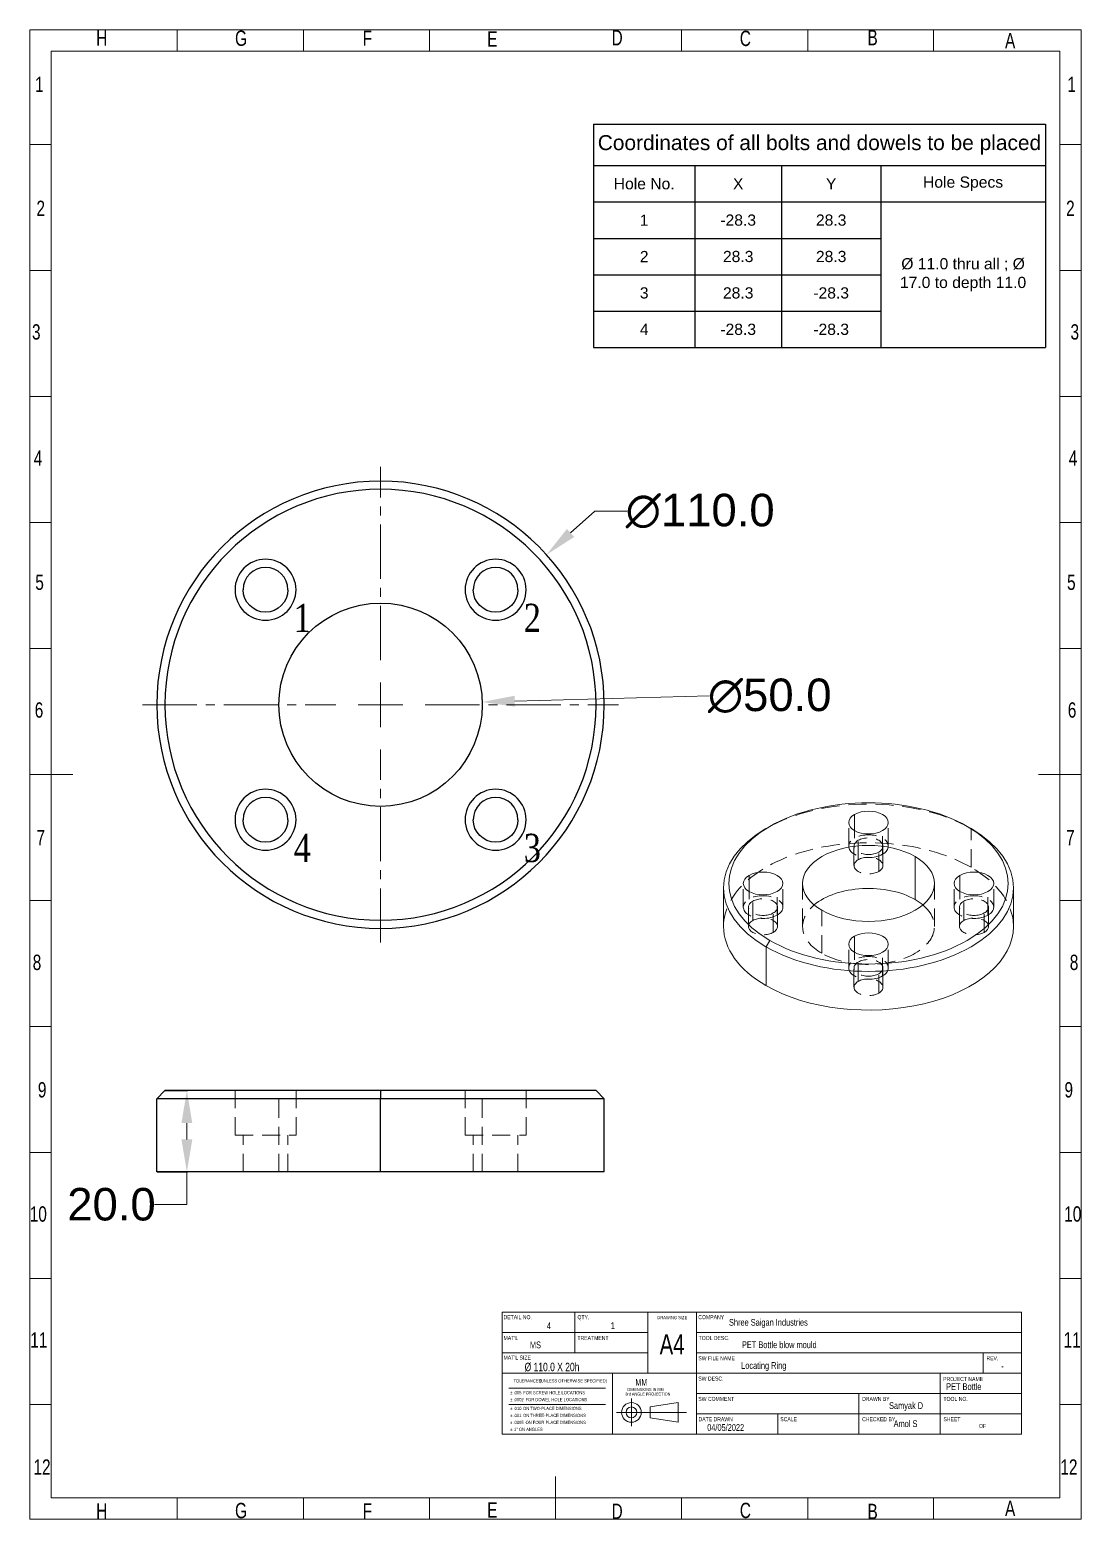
# Model space of a CAD drawing. Header units: millimetres. Extents: x -4200 to 3581, y -7493 to -4075.
# Drawn here: x 1389.9 to 1648.3, y -7425.8 to -7059.5 of the extents above; entities that cross this region are included whole.
import ezdxf
from ezdxf.enums import TextEntityAlignment as Align

# ---------------------------------------------------------------- set-up
doc = ezdxf.new("R2010")
doc.units = ezdxf.units.MM
doc.header["$LTSCALE"] = 0.7
for name, pattern in [('CENTER2', [28.575, 19.05, -3.175, 3.175, -3.175]), ('HIDDEN', [9.525, 6.35, -3.175]), ('SLD-SOLID', [0])]:
    doc.linetypes.add(name, pattern=pattern)
for name, color, linetype in [('BORDER', 174, 'Continuous'), ('cen lines', 40, 'Continuous'), ('DIM___NOTES', 5, 'SLD-SOLID'), ('txt', 20, 'Continuous')]:
    doc.layers.add(name, color=color, linetype=linetype)
doc.layers.add('dim', color=50, linetype='Continuous', lineweight=5)
doc.layers.add('out txt', color=202, linetype='Continuous', lineweight=13)
doc.styles.add('SLDTEXTSTYLE0', font='TXT', dxfattribs={"width": 0.75})
doc.styles.add('SLDTEXTSTYLE1', font='TXT', dxfattribs={"width": 0.822222})
doc.styles.get("Standard").update_dxf_attribs({"font": 'arial.ttf'})
doc.styles.add('TEXTSTYLE_1', font='times.ttf', dxfattribs={"width": 0.8})
doc.dimstyles.get("Standard").update_dxf_attribs({"dimtxt": 10, "dimasz": 11, "dimexe": 0.18, "dimexo": 0.0625, "dimgap": 0.09, "dimtad": 0, "dimtih": 1, "dimtoh": 1, "dimdec": 1, "dimzin": 0, "dimdsep": 46, "dimtxsty": 'Standard', "dimcen": 0.09, "dimadec": 0, "dimazin": 0, "dimtfac": 1, "dimtdec": 1, "dimtofl": 0, "dimtmove": 0, "dimatfit": 3, "dimfxl": 1, "dimtolj": 1, "dimtzin": 0, "dimarcsym": 0})

# ---------------------------------------------------------------- blocks, each defined once
blk = doc.blocks.new('*D29')
at = {"layer": 'Defpoints', "color": 0, "transparency": 16777216}
for p in [(1516.87, -7188.6), (1435.3, -7262.39)]:
    blk.add_point(p, dxfattribs=at)
at = {"layer": 'dim', "color": 0, "lineweight": 9, "transparency": 16777216}
for p, q in [((1528.74, -7177.86), (1522.8, -7183.23)), ((1536.74, -7177.86), (1528.74, -7177.86))]:
    blk.add_line(p, q, dxfattribs=at)
at = {"layer": 'dim', "color": 0, "lineweight": -2, "transparency": 16777216}
for p, q in [((1475.99, -7225.49), (1476.17, -7225.49)), ((1476.08, -7225.58), (1476.08, -7225.4))]:
    blk.add_line(p, q, dxfattribs=at)
at = {"layer": 'dim', "color": 0, "transparency": 16777216}
blk.add_solid([(1521.91, -7182.24), (1523.7, -7184.22), (1516.87, -7188.6)], dxfattribs=at)
at = {"layer": 'dim', "color": 0, "lineweight": 9, "transparency": 16777216, "insert": (1554.66, -7177.86), "char_height": 8, "attachment_point": 5}
blk.add_mtext('\\A1;∅110.0', dxfattribs=at)
blk = doc.blocks.new('*D30')
at = {"layer": 'Defpoints', "color": 0, "transparency": 16777216}
for p in [(1451.09, -7226.17), (1501.07, -7224.82)]:
    blk.add_point(p, dxfattribs=at)
at = {"layer": 'dim', "color": 0, "lineweight": 9, "transparency": 16777216}
blk.add_line((1556.94, -7223.31), (1509.07, -7224.6), dxfattribs=at)
at = {"layer": 'dim', "color": 0, "lineweight": -2, "transparency": 16777216}
for p, q in [((1475.99, -7225.49), (1476.17, -7225.49)), ((1476.08, -7225.58), (1476.08, -7225.4))]:
    blk.add_line(p, q, dxfattribs=at)
at = {"layer": 'dim', "color": 0, "transparency": 16777216}
blk.add_solid([(1509.04, -7223.27), (1509.11, -7225.94), (1501.07, -7224.82)], dxfattribs=at)
at = {"layer": 'dim', "color": 0, "lineweight": 9, "transparency": 16777216, "insert": (1571.76, -7223.31), "char_height": 8, "attachment_point": 5}
blk.add_mtext('\\A1;∅50.0', dxfattribs=at)
blk = doc.blocks.new('*T31')
at = {"layer": 'txt', "color": 0, "linetype": 'ByBlock', "lineweight": -2, "transparency": 16777216}
for p, q in [((0, 0), (111.1, 0)), ((0, 0), (0, -54.95)), ((111.1, 0), (111.1, -54.95)), ((0, -10.18), (111.1, -10.18)), ((24.92, -10.18), (24.92, -54.95)), ((46.23, -10.18), (46.23, -54.95)), ((70.63, -10.18), (70.63, -54.95)), ((0, -19.13), (111.1, -19.13)), ((0, -28.09), (70.63, -28.09)), ((0, -37.04), (70.63, -37.04)), ((0, -45.99), (70.63, -45.99)), ((0, -54.95), (111.1, -54.95))]:
    blk.add_line(p, q, dxfattribs=at)
at = {"layer": 'txt', "color": 0, "lineweight": 9, "transparency": 16777216, "attachment_point": 5}
for s, insert, char_height, width in [('Coordinates of all bolts and dowels to be placed', (55.55, -5.09), 3.675, 108.8906), ('Hole No.', (12.46, -14.66), 2.756, 23.0782), ('X', (35.57, -14.66), 2.76, 19.4797), ('Y', (58.43, -14.66), 2.76, 22.5617), ('Hole Specs', (90.86, -14.66), 2.756, 38.6261), ('1', (12.46, -23.61), 2.76, 23.0782), ('-28.3', (35.57, -23.61), 2.756, 19.4797), ('28.3', (58.43, -23.61), 2.756, 22.5617), ('2', (12.46, -32.56), 2.76, 23.0782), ('28.3', (35.57, -32.56), 2.756, 19.4797), ('28.3', (58.43, -32.56), 2.756, 22.5617), ('%%C 11.0 thru all ; %%C 17.0 to depth 11.0', (90.86, -37.04), 2.7563, 38.6261), ('3', (12.46, -41.52), 2.76, 23.0782), ('28.3', (35.57, -41.52), 2.756, 19.4797), ('-28.3', (58.43, -41.52), 2.756, 22.5617), ('4', (12.46, -50.47), 2.76, 23.0782), ('-28.3', (35.57, -50.47), 2.756, 19.4797), ('-28.3', (58.43, -50.47), 2.756, 22.5617)]:
    blk.add_mtext(s, dxfattribs=dict(at, insert=insert, char_height=char_height, width=width))
blk = doc.blocks.new('*D32')
at = {"layer": 'Defpoints', "color": 0, "transparency": 16777216}
for p in [(1423.08, -7320.4), (1421.08, -7340.4), (1428.47, -7340.4)]:
    blk.add_point(p, dxfattribs=at)
at = {"layer": 'dim', "color": 0, "lineweight": -2, "transparency": 16777216}
for p, q in [((1423.15, -7320.4), (1428.65, -7320.4)), ((1421.15, -7340.4), (1428.65, -7340.4))]:
    blk.add_line(p, q, dxfattribs=at)
at = {"layer": 'dim', "color": 0, "lineweight": 9, "transparency": 16777216}
for p, q in [((1428.47, -7328.4), (1428.47, -7332.4)), ((1428.47, -7340.4), (1428.47, -7348.4)), ((1428.47, -7348.4), (1420.47, -7348.4))]:
    blk.add_line(p, q, dxfattribs=at)
at = {"layer": 'dim', "color": 0, "transparency": 16777216}
for points in [[(1427.13, -7328.4), (1429.8, -7328.4), (1428.47, -7320.4)], [(1427.13, -7332.4), (1429.8, -7332.4), (1428.47, -7340.4)]]:
    blk.add_solid(points, dxfattribs=at)
at = {"layer": 'dim', "color": 0, "lineweight": 9, "transparency": 16777216, "insert": (1409.93, -7348.4), "char_height": 8, "attachment_point": 5}
blk.add_mtext('\\A1;20.0', dxfattribs=at)
blk = doc.blocks.new('*U35')
at = {"layer": 'cen lines', "color": 0, "linetype": 'CENTER2', "lineweight": 9, "transparency": 16777216}
for p, q in [((0, 11), (0, 58.5)), ((-58.5, 0), (-11, 0)), ((11, 0), (58.5, 0)), ((0, -58.5), (0, -11))]:
    blk.add_line(p, q, dxfattribs=at)
at = {"layer": 'cen lines', "color": 0, "linetype": 'Continuous', "lineweight": 9, "transparency": 16777216}
for p, q in [((0, -5.5), (0, 5.5)), ((-5.5, 0), (5.5, 0))]:
    blk.add_line(p, q, dxfattribs=at)
blk = doc.blocks.new('out border')
at = {"layer": 'out txt', "linetype": 'SLD-SOLID'}
for p, q in [((73, 505), (73, 520)), ((161, 505), (161, 520)), ((249, 505), (249, 520)), ((425, 505), (425, 520)), ((513, 505), (513, 520)), ((600.9, 505), (600.9, 520)), ((-15, -505), (-15, 505)), ((-15, 505), (688.9, 505)), ((688.9, 505), (688.9, -505)), ((-15, 439.9), (-29.9, 439.9)), ((688.9, 439.9), (703.9, 439.9)), ((688.9, 439.9), (703.9, 439.9)), ((-15, 351.9), (-29.9, 351.9)), ((688.9, 351.9), (703.9, 351.9)), ((688.9, 351.9), (703.9, 351.9)), ((-15, 264), (-29.9, 264)), ((688.9, 264), (703.9, 264)), ((688.9, 264), (703.9, 264)), ((-15, 176), (-29.9, 176)), ((688.9, 176), (703.9, 176)), ((688.9, 176), (703.9, 176)), ((-15, 88), (-29.9, 88)), ((688.9, 88), (703.9, 88)), ((688.9, 88), (703.9, 88)), ((-29.9, 0), (0, 0)), ((703.9, 0), (674, 0)), ((688.9, 0), (703.9, 0)), ((-15, -88), (-29.9, -88)), ((688.9, -88), (703.9, -88)), ((688.9, -88), (703.9, -88)), ((-15, -176), (-29.9, -176)), ((688.9, -176), (703.9, -176)), ((688.9, -176), (703.9, -176)), ((-15, -264), (-29.9, -264)), ((688.9, -264), (703.9, -264)), ((688.9, -264), (703.9, -264)), ((-15, -351.9), (-29.9, -351.9)), ((688.9, -351.9), (703.9, -351.9)), ((688.9, -351.9), (703.9, -351.9)), ((-15, -439.9), (-29.9, -439.9)), ((688.9, -439.9), (703.9, -439.9)), ((688.9, -439.9), (703.9, -439.9)), ((337, -520), (337, -490.1)), ((688.9, -505), (-15, -505)), ((73, -505), (73, -520)), ((161, -505), (161, -520)), ((249, -505), (249, -520)), ((425, -505), (425, -520)), ((513, -505), (513, -520)), ((600.9, -505), (600.9, -520))]:
    blk.add_line(p, q, dxfattribs=at)
blk.add_lwpolyline([(-29.9, -520), (-29.9, 520), (703.9, 520), (703.9, -520)], close=True, dxfattribs=at)
at = {"layer": 'out txt', "linetype": 'Continuous', "style": 'SLDTEXTSTYLE0'}
for s, insert, char_height, attachment_point in [('H', (20.3, 508.9), 10.7, 8), ('G', (117.5, 508.6), 10.7, 8), ('F', (205.7, 508.8), 10.7, 8), ('E', (292.9, 508.2), 10.7, 8), ('D', (380, 509.1), 10.7, 8), ('C', (469.5, 508.5), 10.7, 8), ('B', (558.3, 509.2), 10.7, 8), ('A', (654.3, 507.1), 10.7, 8), ('1', (-23.3, 487.2), 10.7, 2), ('1', (697.2, 487.2), 10.7, 2), ('2', (-22.3, 400.7), 10.7, 2), ('2', (696.3, 400.7), 10.7, 2), ('3', (-25.4, 314.4), 10.7, 2), ('3', (699.4, 314.4), 10.7, 2), ('4', (-24.2, 226.3), 10.7, 2), ('4', (698.2, 226.3), 10.7, 2), ('5', (-23.1, 139.6), 10.7, 2), ('5', (697, 139.6), 10.7, 2), ('6', (-23.5, 50.4), 10.7, 2), ('6', (697.5, 50.4), 10.7, 2), ('7', (-22.3, -38.7), 10.7, 2), ('7', (696.3, -38.7), 10.7, 2), ('8', (-24.9, -125.8), 10.7, 2), ('8', (698.9, -125.8), 10.7, 2), ('9', (-21.3, -214.8), 10.7, 2), ('9', (695.2, -214.8), 10.7, 2), ('10', (-24, -301.5), 10.73, 2), ('10', (698, -301.5), 10.73, 2), ('11', (-23.6, -389.4), 10.73, 2), ('11', (697.6, -389.4), 10.73, 2), ('12', (-21.4, -478.2), 10.73, 2), ('12', (695.3, -478.2), 10.73, 2), ('H', (20.3, -508.9), 10.7, 2), ('G', (117.5, -508.6), 10.7, 2), ('F', (205.7, -508.8), 10.7, 2), ('E', (292.9, -508.2), 10.7, 2), ('D', (380, -509.1), 10.7, 2), ('C', (469.5, -508.5), 10.7, 2), ('B', (558.3, -509.2), 10.7, 2), ('A', (654.3, -507.1), 10.7, 2)]:
    blk.add_mtext(s, dxfattribs=dict(at, insert=insert, char_height=char_height, attachment_point=attachment_point))
blk = doc.blocks.new('proj')
at = {"color": 3, "linetype": 'Continuous', "lineweight": 9}
for p, q in [((-3434.1, -7322.6), (-3434.1, -7343.8)), ((-3419.7, -7329), (-3398.2, -7325.7)), ((-3398.2, -7340.7), (-3398.2, -7325.7)), ((-3445.6, -7333.2), (-3391.8, -7333.2)), ((-3419.7, -7329), (-3419.7, -7337.4)), ((-3419.7, -7337.4), (-3398.2, -7340.7))]:
    blk.add_line(p, q, dxfattribs=at)
for radius in [7.52, 4.17]:
    blk.add_circle((-3434.1, -7333.2), radius, dxfattribs=at)
at = {"color": 3, "linetype": 'Continuous', "lineweight": 9, "attachment_point": 1, "style": 'SLDTEXTSTYLE0'}
for s, insert, char_height in [('DIMENSIONS IN MM', (-3437.2, -7314.4), 2.332), ('MM', (-3431.1, -7307.4), 5.35), ('3rd ANGLE PROJECTION', (-3438.8, -7317.9), 2.332)]:
    blk.add_mtext(s, dxfattribs=dict(at, insert=insert, char_height=char_height))

msp = doc.modelspace()

# ---------------------------------------------------------------- linework, layer by layer
at = {"color": 6, "linetype": 'Continuous', "lineweight": 0, "extrusion": (1.66533e-16, 0.816497, 0.57735)}
for p, q in [((1592.61, -7256.46), (1592.61, -7252.49)), ((1571.76, -7255.42), (1570.85, -7255.95)), ((1620.33, -7255.42), (1621.25, -7255.95)), ((1607.5, -7273.41), (1607.5, -7262.82)), ((1566.69, -7271.42), (1566.69, -7267.45)), ((1618.53, -7271.42), (1618.53, -7267.45)), ((1560.41, -7280.02), (1560.41, -7270.5)), ((1631.69, -7280.02), (1631.69, -7270.5)), ((1592.61, -7286.39), (1592.61, -7282.42)), ((1571.76, -7283.46), (1570.85, -7285.05)), ((1570.85, -7294.57), (1570.85, -7285.05))]:
    msp.add_line(p, q, dxfattribs=at)
at = {"color": 3, "linetype": 'HIDDEN', "lineweight": 0, "extrusion": (1.66533e-16, 0.816497, 0.57735)}
for p, q in [((1591.19, -7260.29), (1591.19, -7254.47)), ((1592.61, -7258.31), (1592.61, -7256.46)), ((1599.49, -7262.28), (1599.49, -7256.46)), ((1600.91, -7260.29), (1600.91, -7254.47)), ((1621.25, -7265.47), (1621.25, -7255.95)), ((1592.48, -7265.05), (1592.48, -7260.29)), ((1593.53, -7263.6), (1593.53, -7258.84)), ((1599.61, -7265.05), (1599.61, -7260.29)), ((1598.57, -7266.51), (1598.57, -7261.75)), ((1565.27, -7275.26), (1565.27, -7269.44)), ((1566.69, -7273.27), (1566.69, -7271.42)), ((1573.57, -7277.24), (1573.57, -7271.42)), ((1574.99, -7275.26), (1574.99, -7269.44)), ((1579.85, -7280.02), (1579.85, -7269.44)), ((1612.25, -7280.02), (1612.25, -7269.44)), ((1617.11, -7275.26), (1617.11, -7269.44)), ((1618.53, -7273.27), (1618.53, -7271.42)), ((1625.41, -7277.24), (1625.41, -7271.42)), ((1626.83, -7275.26), (1626.83, -7269.44)), ((1566.56, -7280.02), (1566.56, -7275.26)), ((1567.61, -7278.56), (1567.61, -7273.8)), ((1573.69, -7280.02), (1573.69, -7275.26)), ((1618.4, -7280.02), (1618.4, -7275.26)), ((1619.45, -7278.56), (1619.45, -7273.8)), ((1625.53, -7280.02), (1625.53, -7275.26)), ((1572.65, -7281.47), (1572.65, -7276.71)), ((1584.59, -7286.63), (1584.59, -7276.05)), ((1624.49, -7281.47), (1624.49, -7276.71)), ((1591.19, -7290.22), (1591.19, -7284.4)), ((1592.61, -7288.24), (1592.61, -7286.39)), ((1599.49, -7292.21), (1599.49, -7286.39)), ((1600.91, -7290.22), (1600.91, -7284.4)), ((1592.48, -7294.98), (1592.48, -7290.22)), ((1593.53, -7293.53), (1593.53, -7288.77)), ((1599.61, -7294.98), (1599.61, -7290.22)), ((1598.57, -7296.44), (1598.57, -7291.68))]:
    msp.add_line(p, q, dxfattribs=at)
at = {"color": 6, "linetype": 'Continuous'}
for p, q in [((1423.08, -7320.4), (1421.08, -7322.4)), ((1476.08, -7322.4), (1421.08, -7322.4)), ((1421.08, -7340.4), (1421.08, -7322.4)), ((1476.08, -7320.4), (1423.08, -7320.4)), ((1529.08, -7320.4), (1476.08, -7320.4)), ((1476.08, -7320.4), (1476.08, -7322.4)), ((1531.08, -7322.4), (1476.08, -7322.4)), ((1476.08, -7340.4), (1476.08, -7322.4)), ((1529.08, -7320.4), (1531.08, -7322.4)), ((1531.08, -7340.4), (1531.08, -7322.4)), ((1476.08, -7340.4), (1421.08, -7340.4)), ((1531.08, -7340.4), (1476.08, -7340.4))]:
    msp.add_line(p, q, dxfattribs=at)
at = {"color": 3, "linetype": 'HIDDEN', "lineweight": 0}
for p, q in [((1440.3, -7331.4), (1440.3, -7320.4)), ((1451.08, -7340.4), (1451.08, -7320.4)), ((1455.3, -7331.4), (1455.3, -7320.4)), ((1496.87, -7331.4), (1496.87, -7320.4)), ((1501.08, -7340.4), (1501.08, -7320.4)), ((1511.87, -7331.4), (1511.87, -7320.4)), ((1440.3, -7331.4), (1455.3, -7331.4)), ((1442.3, -7340.4), (1442.3, -7331.4)), ((1453.3, -7340.4), (1453.3, -7331.4)), ((1496.87, -7331.4), (1511.87, -7331.4)), ((1498.87, -7340.4), (1498.87, -7331.4)), ((1509.87, -7340.4), (1509.87, -7331.4))]:
    msp.add_line(p, q, dxfattribs=at)
at = {"color": 6, "linetype": 'Continuous'}
for centre, radius, start, end in [((1476.08, -7225.49), 55, 90, 270), ((1476.08, -7225.49), 53, 90, 270), ((1476.08, -7225.49), 55, 270, 90), ((1476.08, -7225.49), 53, 270, 90), ((1447.8, -7197.21), 7.5, 0, 180), ((1504.37, -7197.21), 7.5, 0, 180), ((1447.8, -7197.21), 5.5, 0, 180), ((1504.37, -7197.21), 5.5, 0, 180), ((1447.8, -7197.21), 7.5, 180, 0), ((1504.37, -7197.21), 7.5, 180, 0), ((1447.8, -7253.78), 7.5, 0, 180), ((1504.37, -7253.78), 7.5, 0, 180), ((1447.8, -7253.78), 5.5, 0, 180), ((1504.37, -7253.78), 5.5, 0, 180), ((1447.8, -7253.78), 7.5, 180, 0), ((1504.37, -7253.78), 7.5, 180, 0)]:
    msp.add_arc(centre, radius, start, end, dxfattribs=at)
at = {"color": 6, "linetype": 'Continuous', "extrusion": (5.43852e-32, 2.22045e-16, -1)}
for centre, radius, start, end in [((-1447.8, -7197.21), 5.5, 180, 0), ((-1504.37, -7197.21), 5.5, 180, 0), ((-1476.08, -7225.49), 25, 270, 90), ((-1476.08, -7225.49), 25, 90, 270), ((-1447.8, -7253.78), 5.5, 180, 0), ((-1504.37, -7253.78), 5.5, 180, 0)]:
    msp.add_arc(centre, radius, start, end, dxfattribs=at)
at = {"color": 6, "linetype": 'Continuous', "lineweight": 0}
for centre, major_axis, start_param, end_param in [((1596.05, -7269.44), (-34.34, 0), -2.356194, 0.785398), ((1596.05, -7254.47), (-4.86, 0), -0.785398, 2.356194), ((1596.05, -7254.47), (4.86, 0), -0.785398, 2.356194), ((1596.05, -7270.5), (-35.64, 0), -0.785398, 0.785398), ((1596.05, -7270.5), (35.64, 0), -2.356194, 0.785398), ((1596.05, -7269.44), (34.34, 0), -2.356194, 0.785398), ((1570.13, -7269.44), (-4.86, 0), -0.785398, 2.356194), ((1570.13, -7269.44), (4.86, 0), -0.785398, 2.356194), ((1621.97, -7269.44), (-4.86, 0), -0.785398, 2.356194), ((1621.97, -7269.44), (4.86, 0), -0.785398, 2.356194), ((1596.05, -7280.02), (-35.64, 0), 0, 0.785398), ((1596.05, -7280.02), (35.64, 0), -2.356194, 0), ((1596.05, -7284.4), (-4.86, 0), -0.785398, 2.356194), ((1596.05, -7284.4), (4.86, 0), -0.785398, 2.356194)]:
    msp.add_ellipse(centre, major_axis=major_axis, ratio=0.57735, start_param=start_param, end_param=end_param, dxfattribs=at)
at = {"color": 3, "linetype": 'HIDDEN', "lineweight": 0}
for centre, major_axis, start_param, end_param in [((1596.05, -7270.5), (-35.64, 0), -2.356194, -0.785398), ((1596.05, -7260.29), (4.86, 0), -0.785398, 2.356194), ((1596.05, -7280.02), (-35.64, 0), -2.356194, 0), ((1596.05, -7260.29), (3.56, 0), -0.785398, 2.356194), ((1596.05, -7265.05), (-3.56, 0), -0.785398, 2.356194), ((1596.05, -7265.05), (3.56, 0), -0.785398, 2.356194), ((1596.05, -7280.02), (35.64, 0), 0, 0.785398), ((1570.13, -7275.26), (4.86, 0), -0.785398, 2.356194), ((1570.13, -7275.26), (3.56, 0), -0.785398, 2.356194), ((1621.97, -7275.26), (4.86, 0), -0.785398, 2.356194), ((1621.97, -7275.26), (3.56, 0), -0.785398, 2.356194), ((1570.13, -7280.02), (-3.56, 0), -0.785398, 2.356194), ((1570.13, -7280.02), (3.56, 0), -0.785398, 2.356194), ((1621.97, -7280.02), (-3.56, 0), -0.785398, 2.356194), ((1621.97, -7280.02), (3.56, 0), -0.785398, 2.356194), ((1596.05, -7290.22), (4.86, 0), -0.785398, 2.356194), ((1596.05, -7290.22), (3.56, 0), -0.785398, 2.356194), ((1596.05, -7294.98), (-3.56, 0), -0.785398, 2.356194), ((1596.05, -7294.98), (3.56, 0), -0.785398, 2.356194)]:
    msp.add_ellipse(centre, major_axis=major_axis, ratio=0.57735, start_param=start_param, end_param=end_param, dxfattribs=at)
at = {"color": 6, "linetype": 'Continuous', "lineweight": 0, "extrusion": (3.49995e-17, 5.55112e-17, -1)}
for major_axis in [(-16.2, 0), (16.2, 0)]:
    msp.add_ellipse((1596.05, -7269.44), major_axis=major_axis, ratio=0.57735, start_param=-0.785398, end_param=2.356194, dxfattribs=at)
at = {"color": 3, "linetype": 'HIDDEN', "lineweight": 0, "extrusion": (9.07295e-18, -1.62802e-30, -1)}
for centre in [(1596.05, -7260.29), (1570.13, -7275.26), (1621.97, -7275.26), (1596.05, -7290.22)]:
    msp.add_ellipse(centre, major_axis=(-4.86, 0), ratio=0.57735, start_param=-2.356194, end_param=0.785398, dxfattribs=at)
at = {"color": 3, "linetype": 'HIDDEN', "lineweight": 0, "extrusion": (9.28196e-17, 1.11022e-16, -1)}
for centre in [(1596.05, -7260.29), (1570.13, -7275.26), (1621.97, -7275.26), (1596.05, -7290.22)]:
    msp.add_ellipse(centre, major_axis=(-3.56, 0), ratio=0.57735, start_param=-2.356194, end_param=0.785398, dxfattribs=at)
at = {"color": 6, "linetype": 'Continuous', "lineweight": 0, "extrusion": (3.72353e-17, 1.11022e-16, -1)}
msp.add_ellipse((1596.05, -7280.02), major_axis=(16.2, 0), ratio=0.57735, start_param=-2.540328, end_param=-0.785398, dxfattribs=at)
at = {"color": 3, "linetype": 'HIDDEN', "lineweight": 0, "extrusion": (1.39998e-16, 1.11022e-16, -1)}
msp.add_ellipse((1596.05, -7280.02), major_axis=(-16.2, 0), ratio=0.57735, start_param=-0.785398, end_param=0.601264, dxfattribs=at)
at = {"color": 3, "linetype": 'HIDDEN', "lineweight": 0, "extrusion": (-4.10232e-17, 5.55112e-17, -1)}
msp.add_ellipse((1596.05, -7280.02), major_axis=(16.2, 0), ratio=0.57735, start_param=-0.601264, end_param=2.356194, dxfattribs=at)
at = {"color": 6, "linetype": 'Continuous', "lineweight": 0, "extrusion": (9.05107e-17, 1.11022e-16, -1)}
msp.add_ellipse((1596.05, -7280.02), major_axis=(16.2, 0), ratio=0.57735, start_param=-0.785398, end_param=-0.601264, dxfattribs=at)
at = {"layer": 'BORDER', "color": 3, "linetype": 'Continuous', "lineweight": 9}
for p, q in [((1553.75, -7374.91), (1505.97, -7374.91)), ((1505.97, -7374.91), (1505.97, -7404.89)), ((1523.87, -7379.91), (1523.87, -7374.91)), ((1541.76, -7374.91), (1541.76, -7389.9)), ((1633.68, -7374.91), (1553.75, -7374.91)), ((1553.75, -7374.91), (1553.75, -7404.89)), ((1541.76, -7379.91), (1505.97, -7379.91)), ((1523.87, -7379.91), (1523.87, -7384.9)), ((1553.75, -7379.91), (1633.68, -7379.91)), ((1541.76, -7384.9), (1505.97, -7384.9)), ((1633.68, -7384.9), (1553.75, -7384.9)), ((1624.27, -7389.9), (1624.27, -7384.9)), ((1553.75, -7389.9), (1505.97, -7389.9)), ((1533.07, -7404.89), (1533.07, -7389.9)), ((1633.68, -7389.9), (1553.75, -7389.9)), ((1613.69, -7399.89), (1613.69, -7389.9)), ((1531.4, -7393.58), (1507.64, -7393.58)), ((1633.68, -7394.89), (1553.75, -7394.89)), ((1593.71, -7399.89), (1593.71, -7394.89)), ((1531.4, -7397.64), (1507.64, -7397.64)), ((1633.68, -7399.89), (1553.75, -7399.89)), ((1573.73, -7404.89), (1573.73, -7399.89)), ((1593.71, -7404.89), (1593.71, -7399.89)), ((1613.69, -7404.89), (1613.69, -7399.89)), ((1505.97, -7404.89), (1553.75, -7404.89))]:
    msp.add_line(p, q, dxfattribs=at)
at = {"layer": 'DIM___NOTES', "color": 3, "linetype": 'Continuous', "lineweight": 9}
for p, q in [((1505.97, -7374.91), (1633.68, -7374.91)), ((1505.97, -7374.91), (1505.97, -7404.89)), ((1633.68, -7374.91), (1633.68, -7404.89)), ((1505.97, -7404.89), (1633.68, -7404.89))]:
    msp.add_line(p, q, dxfattribs=at)

# ---------------------------------------------------------------- block references
msp.add_blockref('*T31', (1528.44, -7082.69))
at = {"xscale": 0.3200000000000001, "yscale": 0.3200000000000001, "zscale": 0.3200000000000001}
msp.add_blockref('proj', (2636.68, -5052.93), dxfattribs=at)
at = {"layer": 'cen lines', "linetype": 'CENTER2', "lineweight": 9}
msp.add_blockref('*U35', (1476.08, -7225.49), dxfattribs=at)
at = {"layer": 'out txt', "xscale": 0.3522648511494985, "yscale": 0.3522648511494985, "zscale": 0.3522648511494985}
msp.add_blockref('out border', (1400.39, -7242.65), dxfattribs=at)

# ---------------------------------------------------------------- texts
at = {"layer": 'BORDER', "color": 2, "linetype": 'Continuous', "lineweight": 9, "style": 'SLDTEXTSTYLE0', "width": 0.75}
for s, height, p in [('4', 1.67, (1516.98, -7379.56)), ('1', 1.67, (1532.68, -7379.56)), ('MS', 1.665, (1512.81, -7384.28)), ('%%C 110.0 X 20h', 2.0815, (1511.51, -7390.04)), ('Locating Ring', 1.6652, (1564.75, -7389.35)), ('-', 1.67, (1628.67, -7389.49)), ('Samyak D', 1.665, (1601.1, -7399.2)), ('Amol S', 1.665, (1602.23, -7403.66))]:
    msp.add_text(s, height=height, dxfattribs=at).set_placement(p, align=Align.BOTTOM_LEFT)
at = {"layer": 'BORDER', "color": 3, "linetype": 'Continuous', "lineweight": 9, "style": 'SLDTEXTSTYLE0'}
for s, insert, char_height, attachment_point in [('DETAIL NO.', (1506.33, -7375.62), 0.999, 1), ('QTY.', (1524.49, -7375.62), 0.999, 1), ('DRAWING SIZE', (1547.81, -7375.82), 0.7993, 2), ('COMPANY', (1554.21, -7375.62), 0.999, 1), ('Shree Saigan Industries', (1561.75, -7376.57), 1.6652, 1), ("MAT'L", (1506.33, -7380.75), 0.999, 1), ('TREATMENT', (1524.48, -7380.75), 0.999, 1), ('A4', (1547.76, -7380.31), 4.996, 2), ('TOOL DESC.', (1554.28, -7380.75), 0.999, 1), ("MAT'L SIZE", (1506.33, -7385.56), 0.999, 1), ('PET Bottle blow mould', (1564.94, -7382.08), 1.6652, 1), ('SW FILE NAME', (1554.21, -7385.73), 0.9991, 1), ('REV.', (1625.04, -7385.73), 0.999, 1), ('SW DESC.', (1554.21, -7390.73), 0.999, 1), ('PROJECT NAME', (1614.41, -7390.84), 0.9991, 1), ('PET Bottle', (1615.14, -7392.37), 1.665, 1), ('SW COMMENT', (1554.21, -7395.73), 0.999, 1), ('DRAWN BY', (1594.49, -7395.73), 0.999, 1), ('TOOL NO.', (1614.47, -7395.73), 0.999, 1), ('DATE DRAWN', (1554.27, -7400.72), 0.999, 1), ('04/05/2022', (1556.39, -7402.43), 1.665, 1), ('SCALE', (1574.36, -7400.72), 0.999, 1), ('CHECKED BY', (1594.49, -7400.72), 0.999, 1), ('SHEET', (1614.47, -7400.72), 0.999, 1), ('OF', (1623.22, -7402.38), 0.999, 1)]:
    msp.add_mtext(s, dxfattribs=dict(at, insert=insert, char_height=char_height, attachment_point=attachment_point))
at = {"layer": 'BORDER', "color": 2, "linetype": 'Continuous', "lineweight": 9}
for s, insert, char_height, attachment_point, style in [('TOLERANCES', (1512.18, -7391.39), 0.799, 2, 'SLDTEXTSTYLE0'), ('(UNLESS OTHERWISE SPECIFIED)', (1523.45, -7391.39), 0.7993, 2, 'SLDTEXTSTYLE0'), ('± .005', (1507.94, -7394.29), 0.799, 1, 'SLDTEXTSTYLE0'), ('± .0002', (1507.94, -7396), 0.799, 1, 'SLDTEXTSTYLE0'), ('FOR SCREW HOLE LOCATIONS', (1511.16, -7394.29), 0.7993, 1, 'SLDTEXTSTYLE0'), ('FOR DOWEL HOLE LOCATIONS', (1511.75, -7396), 0.7993, 1, 'SLDTEXTSTYLE0'), ('± .001', (1507.93, -7399.9), 0.799, 1, 'SLDTEXTSTYLE0'), ('± .010', (1507.94, -7398.18), 0.799, 1, 'SLDTEXTSTYLE0'), ('ON THREE-PLACE DIMENSIONS', (1511.13, -7399.9), 0.7993, 1, 'SLDTEXTSTYLE0'), ('ON TWO-PLACE DIMENSIONS', (1511.14, -7398.18), 0.7993, 1, 'SLDTEXTSTYLE0'), ('± .0005', (1507.92, -7401.62), 0.799, 1, 'SLDTEXTSTYLE0'), ('± 1°', (1507.93, -7403.33), 0.799, 1, 'SLDTEXTSTYLE1'), ('ON ANGLES', (1510.09, -7403.33), 0.799, 1, 'SLDTEXTSTYLE0'), ('ON FOUR PLACE DIMENSIONS', (1511.74, -7401.62), 0.7993, 1, 'SLDTEXTSTYLE0')]:
    msp.add_mtext(s, dxfattribs=dict(at, insert=insert, char_height=char_height, attachment_point=attachment_point, style=style))
at = {"layer": 'txt', "lineweight": 9, "style": 'TEXTSTYLE_1', "width": 0.8}
for s, p in [('1', (1454.73, -7207.61)), ('2', (1511.3, -7207.61)), ('4', (1454.73, -7264.18)), ('3', (1511.3, -7264.18))]:
    msp.add_text(s, height=6.96, dxfattribs=at).set_placement(p)

# ---------------------------------------------------------------- dimensions: what is measured, and where the dimension line sits
at = {"layer": 'dim', "lineweight": 9}
dim = msp.add_diameter_dim_2p(p1=(1435.3, -7262.39), p2=(1516.87, -7188.6), dimstyle='Standard', override={"dimtxt": 8, "dimasz": 8, "dimlwd": 9}, dxfattribs=at)
dim.commit()
dim.dimension.update_dxf_attribs({"geometry": '*D29', "text_midpoint": (1554.66, -7177.86)})
dim = msp.add_diameter_dim_2p(p1=(1451.09, -7226.17), p2=(1501.07, -7224.82), dimstyle='Standard', override={"dimtxt": 8, "dimasz": 8, "dimlwd": 9}, dxfattribs=at)
dim.commit()
dim.dimension.update_dxf_attribs({"geometry": '*D30', "text_midpoint": (1556.94, -7223.31), "dimtype": 163})
dim = msp.add_linear_dim(base=(1428.47, -7340.4), p1=(1423.08, -7320.4), p2=(1421.08, -7340.4), angle=90, dimstyle='Standard', override={"dimtxt": 8, "dimasz": 8, "dimlwd": 9}, dxfattribs=at)
dim.commit()
dim.dimension.update_dxf_attribs({"geometry": '*D32', "text_midpoint": (1409.93, -7348.4), "dimtype": 160})

doc.saveas('drawing.dxf')
